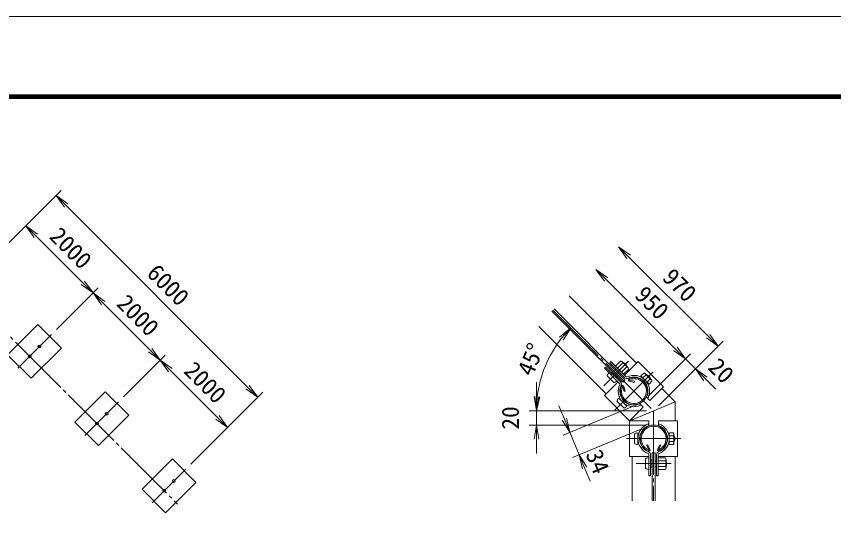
# Model space of a CAD drawing. Units: millimetres, scale not verified. Extents: x -8400 to 8400, y -5940 to 5940.
# Drawn here: x -2747 to 1838, y 3105 to 5940 of the extents above; entities that cross this region are included whole.
import ezdxf
from ezdxf.enums import TextEntityAlignment as Align

# ---------------------------------------------------------------- set-up
doc = ezdxf.new("R2010")
doc.units = ezdxf.units.MM
doc.header["$LTSCALE"] = 20
doc.linetypes.add('LONG_CHAIN', pattern=[21, 18, -1, 1, -1])
for name, color, linetype, lineweight in [('0-0_D-TTL', 7, 'Continuous', 9), ('0-3_D-STR1', 1, 'Continuous', 9), ('0-4_D-STR4', 7, 'Continuous', 9), ('0-6_D-BMK', 2, 'LONG_CHAIN', 9), ('0-8_D-STR-DIM', 7, 'Continuous', 9), ('0-9_0', 7, 'Continuous', 9), ('0-A_D-STR3', 3, 'Continuous', 9)]:
    doc.layers.add(name, color=color, linetype=linetype, lineweight=lineweight)
doc.styles.add('ＭＳ ゴシック', font='')
doc.styles.get('ＭＳ ゴシック').set_extended_font_data('MS Gothic')

# ---------------------------------------------------------------- blocks, each defined once
blk = doc.blocks.new('_Open')
at = {"layer": '0-9_0'}
blk.add_line((-20, 3.333), (0, 0), dxfattribs=at)
blk.add_lwpolyline([(-20, -3.333), (0, 0), (-20, 0)], dxfattribs=at)

msp = doc.modelspace()

# ---------------------------------------------------------------- linework, layer by layer
at = {"layer": '0-0_D-TTL', "color": 2}
msp.add_lwpolyline([(-8400.38, 5939.71), (8399.62, 5939.71), (8399.62, -5940.29), (-8400.38, -5940.29)], close=True, dxfattribs=at)
at = {"layer": '0-0_D-TTL'}
for points in [[(-7860.38, 5499.71), (7859.62, 5499.71), (7859.62, -5500.29), (-7860.38, -5500.29)], [(-7855.38, 5494.71), (7854.62, 5494.71), (7854.62, -5495.29), (-7855.38, -5495.29)], [(-7850.38, 5489.71), (7849.62, 5489.71), (7849.62, -5490.29), (-7850.38, -5490.29)], [(-7845.38, 5484.71), (7844.62, 5484.71), (7844.62, -5485.29), (-7845.38, -5485.29)], [(-7840.38, 5479.71), (7839.62, 5479.71), (7839.62, -5480.29), (-7840.38, -5480.29)]]:
    msp.add_lwpolyline(points, close=True, dxfattribs=at)
at = {"layer": '0-3_D-STR1'}
for p, q in [((354.97, 4371.09), (732.2, 3993.86)), ((561.08, 3822.74), (183.85, 4199.97)), ((692.86, 3899.83), (719.98, 3892.56)), ((655.11, 3862.08), (662.38, 3834.96)), ((661.31, 3863.74), (668.58, 3836.62)), ((691.2, 3893.63), (718.32, 3886.36)), ((719.98, 3892.56), (718.32, 3886.36)), ((662.38, 3834.96), (668.58, 3836.62)), ((948.8, 3777.26), (706.8, 3677.02)), ((706.8, 3677.02), (702.5, 3681.32)), ((706.8, 3670.94), (706.8, 3677.02)), ((787.07, 3533.93), (792.63, 3537.14)), ((801.11, 3509.61), (787.07, 3533.93)), ((806.66, 3512.82), (792.63, 3537.14)), ((848.94, 3512.82), (862.98, 3537.14)), ((854.5, 3509.61), (868.53, 3533.93)), ((868.53, 3533.93), (862.98, 3537.14)), ((706.8, 3221.27), (706.8, 3470.94)), ((948.8, 3470.94), (948.8, 3221.27))]:
    msp.add_line(p, q, dxfattribs=at)
msp.add_lwpolyline([(873.62, 3852.44), (948.8, 3777.26), (948.8, 3670.94)], dxfattribs=at)
for centre in [(-2617.28, 4087.55), (-2671.96, 4032.86), (-2240.15, 3710.42), (-2294.84, 3655.74), (-1863.03, 3333.3), (-1917.71, 3278.62)]:
    msp.add_circle(centre, 8.07, dxfattribs=at)
for centre, radius, start, end in [((717.35, 3837.59), 76.2, 159.32478, 110.67522), ((717.35, 3837.59), 69.78, 159.32478, 110.67522), ((693.28, 3901.38), 8.02, 110.67522, 255), ((693.28, 3901.38), 1.6, 110.67522, 255), ((653.56, 3861.66), 8.02, 15, 159.32478), ((653.56, 3861.66), 1.6, 15, 159.32478), ((827.8, 3570.94), 76.2, 294.32478, 245.67522), ((827.8, 3570.94), 69.78, 294.32478, 245.67522), ((799.72, 3508.81), 8.02, 245.67522, 30), ((799.72, 3508.81), 1.6, 245.67522, 30), ((855.89, 3508.81), 8.02, 150, 294.32478), ((855.89, 3508.81), 1.6, 150, 294.32478)]:
    msp.add_arc(centre, radius, start, end, dxfattribs=at)
at = {"layer": '0-4_D-STR4'}
for points in [[(-2625.76, 4211.05), (-2795.47, 4041.35), (-2663.47, 3909.35), (-2493.77, 4079.06)], [(-2248.64, 3833.93), (-2418.34, 3664.22), (-2286.35, 3532.23), (-2116.65, 3701.94)], [(-1871.51, 3456.81), (-2041.22, 3287.1), (-1909.23, 3155.11), (-1739.52, 3324.81)]]:
    msp.add_lwpolyline(points, close=True, dxfattribs=at)
at = {"layer": '0-6_D-BMK'}
for p, q in [((262.89, 4292.05), (827.8, 3727.14)), ((-2550.34, 4154.49), (-2738.9, 3965.92)), ((549.23, 3867.46), (687.48, 4005.71)), ((609.96, 3730.2), (824.74, 3944.98)), ((-2173.21, 3777.36), (-2361.78, 3588.8)), ((827.8, 3727.14), (827.8, 3221.27)), ((675.93, 3570.94), (979.67, 3570.94)), ((-1796.09, 3400.24), (-1984.65, 3211.68)), ((730.05, 3430.94), (925.56, 3430.94))]:
    msp.add_line(p, q, dxfattribs=at)
msp.add_lwpolyline([(-6922.55, 3203.19), (-5715.75, 4409.99), (-3049.08, 4409.99), (-1842.29, 3203.19)], dxfattribs=at)
at = {"layer": '0-8_D-STR-DIM'}
for p, q in [((-2899.18, 4559.89), (-2495.8, 4963.27)), ((-1449.28, 3860.18), (-2467.51, 4878.42)), ((-2899.18, 4559.89), (-2665.5, 4793.57)), ((-2373.23, 4444.73), (-2637.22, 4708.71)), ((687.85, 4590.84), (1133.11, 4145.58)), ((560.93, 4463.92), (949.62, 4075.23)), ((-2522.05, 4182.77), (-2288.38, 4416.44)), ((-2522.05, 4182.77), (-2288.38, 4416.44)), ((-1996.11, 4067.6), (-2260.1, 4331.59)), ((335.16, 4219.78), (391.43, 4163.51)), ((949.62, 4075.23), (893.05, 4131.8)), ((856.09, 3755.42), (1217.96, 4117.3)), ((-2144.93, 3805.65), (-1911.26, 4039.32)), ((-2144.93, 3805.65), (-1911.26, 4039.32)), ((799.52, 3811.99), (1034.47, 4046.95)), ((799.52, 3811.99), (1034.47, 4046.95)), ((856.09, 3755.42), (1091.04, 3990.38)), ((1006.19, 4018.66), (1062.76, 3962.09)), ((-1618.99, 3690.48), (-1882.97, 3954.47)), ((1119.32, 3905.52), (1175.89, 3848.96)), ((170.68, 3807.14), (170.68, 3887.14)), ((-1767.81, 3428.52), (-1364.43, 3831.9)), ((460.59, 3727.14), (130.68, 3727.14)), ((787.8, 3727.14), (130.68, 3727.14)), ((170.68, 3647.14), (170.68, 3727.14)), ((327.59, 3680.26), (296.98, 3754.17)), ((709.56, 3751.88), (321.25, 3591.04)), ((-1767.81, 3428.52), (-1534.13, 3662.2)), ((787.8, 3647.14), (130.68, 3647.14)), ((761.69, 3626.03), (373.38, 3465.19)), ((358.21, 3606.35), (410.34, 3480.5)), ((170.68, 3567.14), (170.68, 3487.14)), ((440.95, 3406.59), (471.56, 3332.68))]:
    msp.add_line(p, q, dxfattribs=at)
msp.add_arc((827.8, 3727.14), 657.12, 141.97964, 173.02036, dxfattribs=at)
at = {"layer": '0-A_D-STR3'}
for p, q in [((654.42, 3887.79), (256.56, 4285.65)), ((667.15, 3900.52), (269.29, 4298.38)), ((582.15, 3996.55), (588.66, 4003.05)), ((582.15, 3996.55), (665.79, 3912.91)), ((588.66, 4003.05), (672.3, 3919.41)), ((642.12, 4006.16), (613.83, 3977.88)), ((653.57, 3994.71), (625.29, 3966.42)), ((650.22, 4003.71), (685.14, 3968.79)), ((656.54, 3997.39), (679.17, 3974.77)), ((658.46, 3995.48), (659.37, 3996.4)), ((665.03, 3926.68), (741.82, 4003.48)), ((741.82, 4003.48), (883.24, 3862.06)), ((551.89, 3966.28), (558.39, 3972.79)), ((551.89, 3966.28), (635.53, 3882.64)), ((558.39, 3972.79), (642.03, 3889.15)), ((596.24, 3944.56), (591.43, 3939.75)), ((596.24, 3944.56), (626.33, 3914.47)), ((613.41, 3954.26), (618.92, 3959.78)), ((625.43, 3966.28), (625.99, 3966.85)), ((648.06, 3943.66), (648.62, 3944.22)), ((676.48, 3971.8), (648.2, 3943.51)), ((687.94, 3960.34), (659.65, 3932.06)), ((677.25, 3976.68), (678.17, 3977.6)), ((568.01, 3923.01), (604.78, 3886.24)), ((599.97, 3940.83), (600.68, 3941.53)), ((626.33, 3914.47), (621.52, 3909.66)), ((622.6, 3918.2), (623.31, 3918.91)), ((636.03, 3931.63), (641.55, 3937.15)), ((654.42, 3887.79), (667.15, 3900.52)), ((772.22, 3938.28), (756.67, 3922.72)), ((756.67, 3922.72), (802.49, 3876.9)), ((768.26, 3911.13), (767.23, 3910.09)), ((783.68, 3926.83), (768.12, 3911.27)), ((780.33, 3935.83), (815.25, 3900.91)), ((786.65, 3929.51), (788.06, 3930.93)), ((786.65, 3929.51), (788.06, 3930.93)), ((788.06, 3930.93), (810.69, 3908.3)), ((788.56, 3927.6), (790.89, 3929.93)), ((806.59, 3903.92), (791.03, 3888.36)), ((807.36, 3908.8), (809.69, 3911.13)), ((809.28, 3906.89), (810.69, 3908.3)), ((809.28, 3906.89), (810.69, 3908.3)), ((551.46, 3813.12), (628.26, 3889.92)), ((790.89, 3888.5), (789.85, 3887.46)), ((818.04, 3892.46), (802.49, 3876.9)), ((807.01, 3785.83), (883.24, 3862.06)), ((551.46, 3813.12), (692.89, 3671.7)), ((623.16, 3780.17), (659.93, 3743.4)), ((632.5, 3797.99), (677.75, 3752.74)), ((644.85, 3787.71), (643.81, 3786.68)), ((667.48, 3765.09), (666.44, 3764.05)), ((750.8, 3766.24), (769.11, 3747.93)), ((750.8, 3766.24), (754.7, 3757.91)), ((788.7, 3804.14), (807.01, 3785.83)), ((788.7, 3804.14), (797.03, 3800.24)), ((692.89, 3671.7), (769.11, 3747.93)), ((693.2, 3670.94), (801, 3670.94)), ((693.2, 3470.94), (693.2, 3670.94)), ((801, 3645.04), (801, 3670.94)), ((854.6, 3645.04), (854.6, 3670.94)), ((854.6, 3670.94), (962.4, 3670.94)), ((962.4, 3470.94), (962.4, 3670.94)), ((801, 3645.04), (797.87, 3653.69)), ((854.6, 3645.04), (857.73, 3653.69)), ((720.6, 3544.94), (720.6, 3596.94)), ((739.8, 3538.94), (739.8, 3602.94)), ((741.27, 3586.94), (739.8, 3586.94)), ((915.8, 3586.94), (914.33, 3586.94)), ((937.8, 3603.34), (915.8, 3603.34)), ((915.8, 3538.54), (915.8, 3603.34)), ((937.8, 3587.14), (915.8, 3587.14)), ((941.8, 3546), (941.8, 3595.39)), ((941.8, 3586.94), (943.8, 3586.94)), ((941.8, 3586.94), (943.8, 3586.94)), ((941.8, 3584.23), (945.1, 3584.23)), ((943.8, 3554.94), (943.8, 3586.94)), ((741.27, 3554.94), (739.8, 3554.94)), ((915.8, 3554.94), (914.33, 3554.94)), ((937.8, 3554.74), (915.8, 3554.74)), ((937.8, 3538.54), (915.8, 3538.54)), ((941.8, 3557.65), (945.1, 3557.65)), ((941.8, 3554.94), (943.8, 3554.94)), ((941.8, 3554.94), (943.8, 3554.94)), ((818.8, 3490.94), (818.8, 3221.27)), ((818.8, 3490.94), (836.8, 3490.94)), ((836.8, 3490.94), (836.8, 3221.27)), ((693.2, 3470.94), (801.8, 3470.94)), ((782.6, 3404.94), (782.6, 3456.94)), ((801.8, 3362.94), (801.8, 3481.22)), ((811, 3362.94), (811, 3481.22)), ((817.8, 3452.21), (811, 3452.21)), ((817.8, 3409.67), (817.8, 3452.21)), ((817.8, 3446.94), (818.8, 3446.94)), ((836.8, 3446.94), (844.6, 3446.94)), ((844.6, 3362.94), (844.6, 3481.22)), ((853.8, 3362.94), (853.8, 3481.22)), ((853.8, 3470.94), (962.4, 3470.94)), ((893.8, 3463.34), (853.8, 3463.34)), ((893.8, 3447.14), (853.8, 3447.14)), ((853.8, 3446.94), (854.6, 3446.94)), ((897.8, 3406), (897.8, 3455.39)), ((897.8, 3414.94), (897.8, 3446.94)), ((897.8, 3444.23), (899.1, 3444.23)), ((817.8, 3409.67), (811, 3409.67)), ((817.8, 3414.94), (818.8, 3414.94)), ((836.8, 3414.94), (844.6, 3414.94)), ((853.8, 3414.94), (854.6, 3414.94)), ((893.8, 3414.74), (853.8, 3414.74)), ((893.8, 3398.54), (853.8, 3398.54)), ((897.8, 3417.65), (899.1, 3417.65)), ((801.8, 3362.94), (811, 3362.94)), ((844.6, 3362.94), (853.8, 3362.94))]:
    msp.add_line(p, q, dxfattribs=at)
for centre, radius, start, end in [((643.49, 3996.09), 10.17, 352.21089, 97.78911), ((643.24, 3961.47), 34.8, 17.26063, 72.73937), ((646.64, 3964.87), 34, 16.92751, 73.07249), ((677.83, 3961.69), 10.2, 352.42505, 97.57495), ((677.95, 3925.07), 17.2, 225, 290.03562), ((677.95, 3925.07), 8, 225, 287.72039), ((717.35, 3837.59), 88, 334.88306, 114.8367), ((717.35, 3837.59), 78.8, 334.88306, 115.16282), ((773.6, 3928.2), 10.17, 352.21089, 97.78911), ((773.35, 3893.59), 34.8, 17.26063, 72.73937), ((778.16, 3898.4), 34, 16.92751, 73.07249), ((807.93, 3893.81), 10.2, 352.42505, 97.57495), ((717.35, 3837.59), 88, 155.1633, 295.11694), ((629.87, 3876.99), 8, 342.27961, 45), ((717.35, 3837.59), 78.8, 154.83718, 295.11694), ((629.87, 3876.99), 17.2, 339.96438, 45), ((827.8, 3570.94), 88, 109.88306, 249.8367), ((827.8, 3570.94), 78.8, 109.88306, 250.16282), ((827.8, 3570.94), 78.8, 289.83718, 70.11694), ((827.8, 3570.94), 88, 290.1633, 70.11694), ((931.6, 3595.24), 10.2, 307.42505, 52.57495), ((907, 3570.94), 34.8, 332.26063, 27.73937), ((913.8, 3570.94), 34, 331.92751, 28.07249), ((931.65, 3546.64), 10.17, 307.21089, 52.78911), ((793.8, 3481.22), 8, 0, 62.72039), ((793.8, 3481.22), 17.2, 0, 65.03562), ((861.8, 3481.22), 17.2, 114.96438, 180), ((861.8, 3481.22), 8, 117.27961, 180), ((887.6, 3455.24), 10.2, 307.42505, 52.57495), ((863, 3430.94), 34.8, 332.26063, 27.73937), ((867.8, 3430.94), 34, 331.92751, 28.07249), ((887.65, 3406.64), 10.17, 307.21089, 52.78911)]:
    msp.add_arc(centre, radius, start, end, dxfattribs=at)
for centre, major_axis, start_param, end_param in [((581.59, 3936.58), (13.58, 13.58), 1.5707963, 3.1415927), ((618.36, 3899.81), (13.58, 13.58), 3.1415927, 4.712389), ((636.74, 3793.75), (13.58, 13.58), 1.5707963, 3.1415927), ((673.51, 3756.98), (13.58, 13.58), 3.1415927, 4.712389), ((739.8, 3596.94), (19.2, 0), 1.5707963, 3.1415927), ((739.8, 3544.94), (19.2, 0), 3.1415927, 4.712389), ((801.8, 3456.94), (19.2, 0), 1.5707963, 3.1415927), ((801.8, 3404.94), (19.2, 0), 3.1415927, 4.712389)]:
    msp.add_ellipse(centre, major_axis=major_axis, ratio=0.3125, start_param=start_param, end_param=end_param, dxfattribs=at)

# ---------------------------------------------------------------- block references
at = {"layer": '0-8_D-STR-DIM', "xscale": 4, "yscale": 4}
for p, rotation in [((-2524.08, 4934.99), 135), ((-2693.79, 4765.28), 135), ((631.28, 4647.41), 135), ((504.36, 4520.49), 135), ((-2316.66, 4388.16), 315), ((-2316.66, 4388.16), 135), ((363.14, 4191.8), 48.48982), ((1189.68, 4089.01), 315), ((1006.19, 4018.66), 315), ((1006.19, 4018.66), 315), ((-1939.54, 4011.03), 315), ((-1939.54, 4011.03), 135), ((1062.76, 3962.09), 135), ((-1392.71, 3803.62), 315), ((170.68, 3727.14), 270), ((170.68, 3727.14), 266.51018), ((-1562.42, 3633.91), 315), ((358.21, 3606.35), 292.5), ((170.68, 3647.14), 90), ((410.34, 3480.5), 112.5)]:
    msp.add_blockref('_Open', p, dxfattribs=dict(at, rotation=rotation))

# ---------------------------------------------------------------- texts
at = {"layer": '0-8_D-STR-DIM', "style": 'ＭＳ ゴシック'}
for s, rotation, p in [('2000', 315, (-2587.96, 4678.54)), ('6000', 315, (-2041.48, 4471.48)), ('970', 315, (850.55, 4447.23)), ('950', 315, (695.34, 4348.59)), ('2000', 315, (-2210.84, 4301.42)), ('45°', 67.5, (175.09, 3903.77)), ('2000', 315, (-1833.71, 3924.29)), ('20', 315, (1106.9, 3944.68)), ('20', 90, (101.18, 3621.64)), ('34', 292.5, (418.11, 3473.5))]:
    msp.add_text(s, height=96.19, rotation=rotation, dxfattribs=at).set_placement(p, align=Align.BOTTOM_LEFT)

doc.saveas('drawing.dxf')
